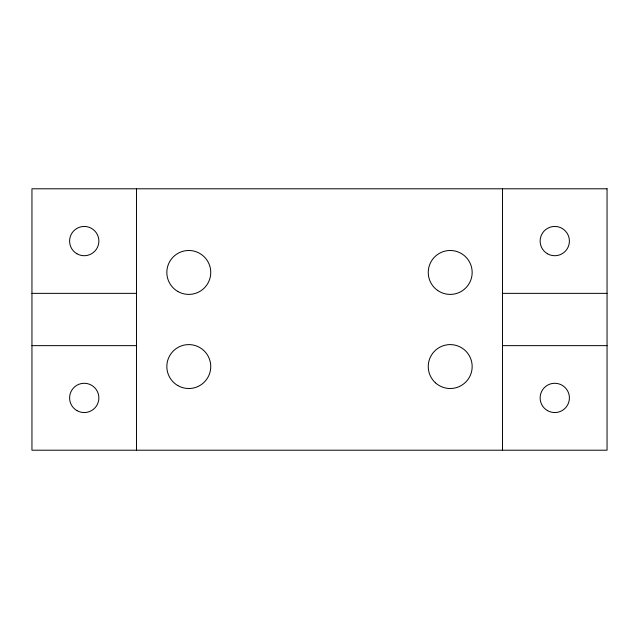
<?xml version="1.0" encoding="UTF-8"?>
<svg xmlns="http://www.w3.org/2000/svg" width="639" height="639" viewBox="0 0 639 639"><rect width="100%" height="100%" fill="white"/><g stroke="black" fill="none" stroke-linecap="round" stroke-linejoin="round"><path stroke-width="0.96" d="M31.95 293.357L136.514 293.357M502.486 293.357L607.05 293.357M31.95 345.643L136.514 345.643M502.486 345.643L607.05 345.643M502.486 188.793L502.486 450.207M136.514 188.793L136.514 450.207M607.05 188.793L31.95 188.793L31.95 450.207L607.05 450.207L607.05 188.793M435.478 382.841A21.958 21.958 0 0 0 471.678 371.155A21.958 21.958 0 0 0 443.458 345.659A21.958 21.958 0 0 0 435.478 382.841M437.731 290.521A21.958 21.958 0 0 0 472.093 274.211A21.958 21.958 0 0 0 440.79 252.613A21.958 21.958 0 0 0 437.731 290.521M177.818 385.573A21.958 21.958 0 0 0 210.75 366.554A21.958 21.958 0 0 0 177.818 347.536A21.958 21.958 0 0 0 177.818 385.573M177.818 291.464A21.958 21.958 0 0 0 210.75 272.446A21.958 21.958 0 0 0 177.818 253.427A21.958 21.958 0 0 0 177.818 291.464M547.447 410.597A14.641 14.641 0 0 0 569.405 397.921A14.641 14.641 0 0 0 547.447 385.245A14.641 14.641 0 0 0 547.447 410.597M76.912 253.755A14.641 14.641 0 0 0 98.869 241.079A14.641 14.641 0 0 0 76.912 228.403A14.641 14.641 0 0 0 76.912 253.755M76.912 410.597A14.641 14.641 0 0 0 98.869 397.921A14.641 14.641 0 0 0 76.912 385.245A14.641 14.641 0 0 0 76.912 410.597M547.447 253.755A14.641 14.641 0 0 0 569.405 241.079A14.641 14.641 0 0 0 547.447 228.403A14.641 14.641 0 0 0 547.447 253.755"/></g></svg>
